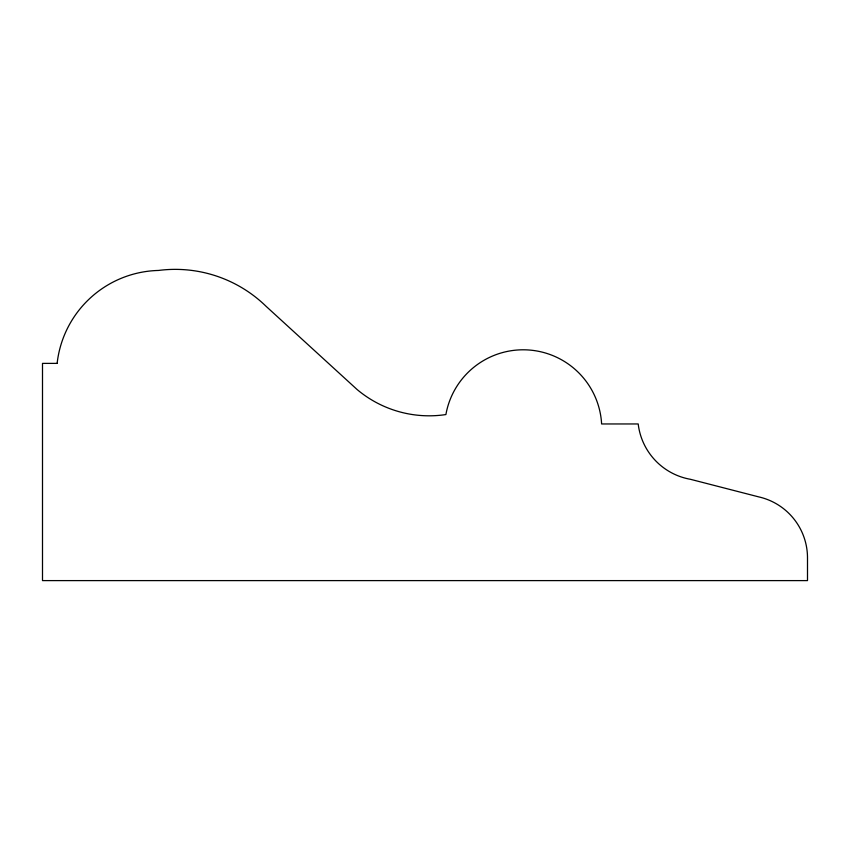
<?xml version="1.0" encoding="UTF-8"?>
<svg xmlns="http://www.w3.org/2000/svg" width="850" height="850" viewBox="0 0 850 850"><rect width="100%" height="100%" fill="white"/><g stroke="black" fill="none" stroke-linecap="round" stroke-linejoin="round"><path stroke-width="1.27" d="M57.131 363.386L42.5 363.386L42.5 580.603L807.5 580.603L807.5 558.153A62.539 62.539 0 0 0 758.529 496.836L690.455 479.304A63.739 63.739 0 0 1 638.201 423.959L601.619 423.959A78.529 78.529 0 0 0 445.899 414.556A111.913 111.913 0 0 1 357.074 389.502L266.082 306.319A130.124 130.124 0 0 0 158.504 270.449A104.593 104.593 0 0 0 57.131 363.386"/></g></svg>
